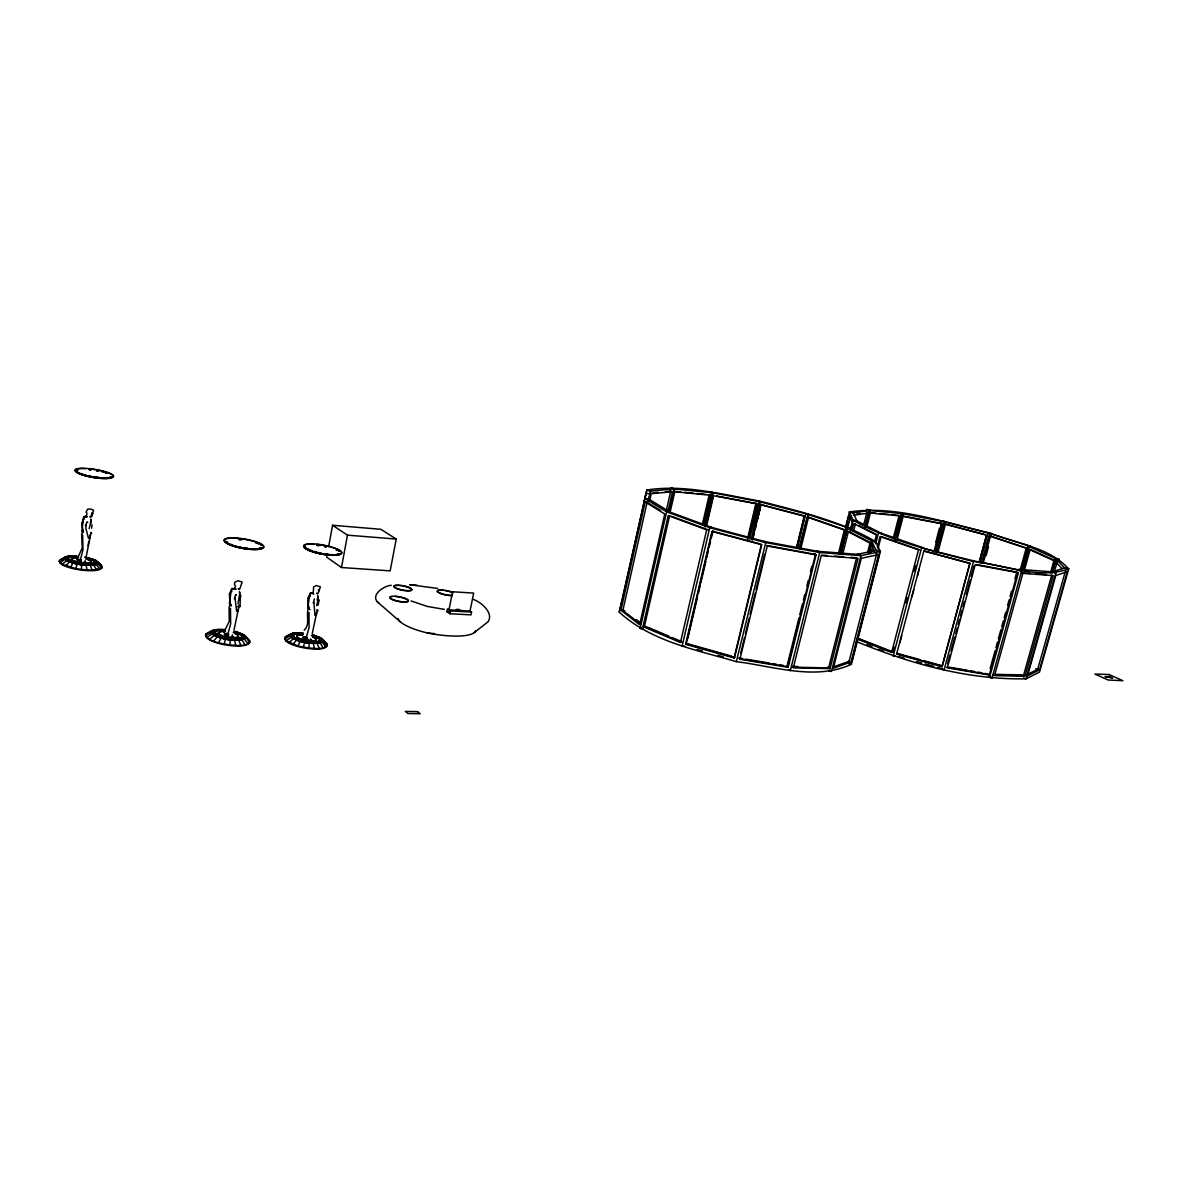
<?xml version="1.0" encoding="UTF-8"?>
<svg xmlns="http://www.w3.org/2000/svg" width="1182" height="1182" viewBox="0 0 1182 1182"><rect width="100%" height="100%" fill="white"/><g stroke="black" fill="none" stroke-linecap="round" stroke-linejoin="round"><path stroke-width="1.5" d="M237.996 603.721L239.37 595.654M312.875 634.778L322.095 638.723L327.074 644.16L327.192 645.727C322.405 650.056 314.9 648.179 309.019 648.061L309.019 643.126L296.372 640.201L289.812 636.034L289.797 634.808L293.136 633.109L302.843 632.991M309.019 648.061L297.879 645.919L286.133 640.807L284.685 637.497L290.935 633.818M82.666 535.15L82.962 549.925L79.637 562.588M81.691 564.538L81.721 563.504L72.117 561.287L67.995 558.436L69.664 557.018L74.436 556.456L67.832 557.077L65.911 558.702C73.639 565.173 86.596 566.385 96.2 563.637L96.584 562.706L94.309 560.549L87.704 558.214L91.782 559.455M90.881 532.358L91.679 533.481L90.881 532.86M235.558 631.395L244.748 635.443L249.816 641.013L249.698 642.624C244.26 646.909 236.444 645.18 230.017 644.988L230.18 639.905L217.178 636.906L210.854 632.636L211.031 631.395L214.843 629.666L225.186 629.548M90.674 522.149L90.851 519.061L91.103 522.858L91.103 520.198M249.698 642.624L244.748 635.443M220.473 630.109L219.202 630.021L223.634 630.109L216.188 630.346L212.775 631.912L212.612 633.035C220.591 639.713 234.361 642.048 243.95 637.925L243.064 635.547L234.066 631.735L234.804 631.897M216.188 630.346L217.857 630.39L214.755 632.725C221.714 638.531 233.667 640.555 242.015 636.98L241.261 634.911L237.109 632.71L238.291 633.005M85.281 557.062L95.786 560.371L101.386 565.351L101.77 568.143L92.152 570.152L81.336 569.488L81.75 564.819L69.457 561.967L64.183 558.303L66.34 556.5L76.52 555.909M88.074 545.892L88.739 541.4M316.732 605.672L317.914 600.072M230.017 644.988C221.684 643.318 211.312 642.742 205.55 635.753L205.801 634.158L212.405 630.375M90.822 533.584L86.389 555.747M227.077 637.113L230.667 623.815L230.475 608.287M327.37 553.619L326.72 557.165L341.48 567.523L390.163 570.862L396.251 539.066L380.826 529.285L332.541 525.266L328.655 546.527M341.48 567.523L347.464 535.15L332.541 525.266M238.927 606.558L233.977 630.213M91.649 528.236L91.93 524.586M317.101 610.666L312.24 633.67M446.885 611.7L447.446 608.863L450.505 610.917L471.559 612.069L470.983 614.876L449.928 613.739L446.885 611.7L450.386 611.892M449.928 613.739L450.505 610.917M470.008 611.05L473.672 593.083L452.603 591.768L448.968 609.882L470.008 611.05L471.559 612.069M318.401 591L318.712 589.567L318.726 591.03M619.25 612.113L646.85 489.969C684.585 484.221 722.261 494.401 759.228 500.976C799.002 511.245 839.811 520.671 875.626 541.578L880.383 551.536L851.409 664.328C815.019 680.935 773.855 666.249 736.327 661.654C695.903 649.716 651.282 641.575 619.25 612.113L622.146 600.16M622.53 598.742L646.85 489.969L650.957 490.899L648.741 500.193M645.18 501.936L664.757 514.007L639.639 624.761L620.949 610.207L645.18 501.936L647.766 502.306M647.115 502.217L622.884 610.429L640.171 623.86M648.475 500.001L650.484 491.077L674.361 488.875L669.056 512.234M648.623 501.242L650.233 494.106L646.111 493.175L644.146 500.769M649.568 500.858L651.164 493.736L672.499 491.697L668.081 511.156M666.22 510.949L670.711 491.151L665.377 491.653M642.772 628.78L640.156 628.484L666.618 511.821L644.663 498.376L648.549 498.952L670.593 512.397L666.618 511.821L709.732 527.704L765.064 542.449L819.717 552.511L860.954 555.643L880.383 551.536L876.423 550.339L856.891 554.402L860.954 555.643L831.478 671.494L828.848 670.608M642.993 626.593L668.214 515.588L706.688 529.817L680.448 642.506L642.993 626.593L645.815 626.401M670.283 511.54L674.774 491.756L710.456 495.258L703.482 525.34M669.618 515.603L644.397 626.504L681.837 642.402M702.271 524.793L709.244 494.741M318.076 605.214L318.505 603.367M704.088 524.926L711.594 492.584L710.737 491.786L713.174 492.82L705.24 526.95M706.053 525.887L711.49 502.513M712.332 498.922L713.16 495.332M706.6 525.783L713.603 495.731L756.968 503.931L748.856 537.884M736.327 661.654L765.936 541.858L710.737 527.172L709.732 527.704L682.058 646.362L684.851 646.14M685.619 644.293L711.978 531.472L761.371 544.636L734.096 657.946L685.619 644.293L686.668 643.481L731.584 656.113M687.924 638.117L697.528 597.028M698.355 593.453L700.025 586.302M700.867 582.726L705.876 561.287M706.703 557.712L708.373 550.576M709.215 547L710.471 541.637M711.298 538.061L712.968 530.925M747.512 538.785L755.593 504.891M747.97 539.228L756.495 503.517L716.78 496.012M749.491 538.844L759.228 500.976L760.174 501.789L751.22 539.243M752.299 538.652L761.193 504.286M752.269 540.189L760.809 504.492L804.558 515.943L796.638 548.197M753.51 536.377L754.367 532.801M755.224 529.24L756.51 523.892M757.352 520.331L760.336 507.846M734.997 655.744L761.814 544.341M740.7 653.306L744.542 637.394M745.399 633.847L749.24 617.935M750.082 614.404L755.209 593.187M756.066 589.655L764.591 554.299M739.932 659.246L767.281 545.981L816.068 554.934L788.158 667.342L739.932 659.246L738.913 657.96L742.473 658.551M796.299 548.463L804.218 516.179L760.425 504.714M797.54 547.754L805.888 513.742L808.192 513.771L799.135 548.256M799.608 548.876L807.409 517.14L844.332 530.009L838.496 553.25M800.628 549.423L808.562 517.155L843.8 529.433M798.958 617.979L787.02 666.042L788.158 667.342M799.83 614.418L802.489 603.736M803.361 600.175L804.691 594.827M806.907 585.932L808.222 580.584M810.438 571.689L811.753 566.341M765.064 542.449L763.956 541.415L818.476 551.462L819.717 552.511L790.315 670.696L789.177 669.381M845.426 527.926L849.444 511.924C896.887 505.024 944.123 522.636 989.91 532.964C1016.165 543.779 1048.848 546.838 1068.705 568.897L1039.525 672.07L1026.065 678.823C967.57 679.916 909.948 663.649 856.27 641.471M845.854 527.394L849.001 514.894L852.237 522.37L850.449 529.433M839.309 554.402L846.061 527.615L849.533 528.118L805.888 513.742M846.179 528.561L847.967 521.439M303.36 647.189L304.572 642.417M840.963 553.132L847.258 528.103M840.875 554.269L846.74 530.999L869.967 543.085L867.706 551.92M847.745 527.822L850.434 517.11M842.618 554.506L848.469 531.25L870.174 542.523M850.419 530.807L853.079 520.228L849.444 511.924L853.212 512.766L856.965 521.114L853.079 520.228C890.253 541.282 932.347 550.782 973.318 561.494C1004.449 564.789 1037.855 579.786 1068.705 568.897L1064.893 567.774L1051.906 571.94L1055.807 573.093L1026.065 678.823L1023.523 678.01M851.971 530.585L853.759 523.508L876.394 535.032L874.577 542.124M853.655 530.821L855.428 523.759M863.687 524.956L866.849 512.515M866.037 522.784L869.184 510.388L902.782 513.697L895.912 540.277M864.958 527.246L868.563 513.018L853.271 515.352M866.051 526.33L870.1 510.402L866.642 509.398L869.184 510.388M830.045 668.643L858.058 558.392L821.224 555.643L793.27 667.874L830.045 668.643L827.164 667.18M866.761 527.261L870.38 513.047L900.389 515.973L894.39 539.155M868.371 553.043L871.533 540.647L875.626 541.578L872.094 541.075L846.061 527.615M868.814 552.777L871.06 543.927L874.503 551.373M868.918 553.471L871.636 542.848M870.853 553.235L873.114 544.385M875.744 543.72L878.462 533.082L880.649 533.067L923.718 547.916L921.561 547.946L893.223 656.01L895.395 655.788M877.31 547.177L880.043 536.525L918.503 549.837L891.627 652.479L857.511 639.107M876.202 555.776L849.134 661.299L832.941 667.047M877.96 548.936L881.137 536.525L919.581 549.822M878.64 554.58L861.279 558.318L833.295 668.288L851.084 661.95L878.64 554.58L875.995 553.782M851.912 660.871L879.393 553.811M893.134 538.637L899.103 515.47L892.055 514.776M894.996 538.312L901.408 513.49L900.226 512.707L902.782 513.697M896.547 539.125L899.31 528.443M900.226 524.882L902.073 517.76M239.828 592.729L239.739 595.492L239.488 591.488M897.123 539.539L903.122 516.386L901.955 515.588M892.706 652.375L894.094 647.071M905.678 602.864L907.082 597.56M914.026 571.039L915.415 565.735M923.245 660.561L942.423 665.835L942.024 666.633L896.606 654.119L923.822 551.093L969.964 563.193L942.217 666.234L896.857 653.735M899.901 642.757L901.748 635.68M911.972 596.792L913.834 589.715M917.542 575.575L919.404 568.498M935.701 542.479L939.424 528.339M933.972 551.728L941.448 523.434L902.531 515.987M934.593 552.157L942.069 523.833L940.828 523.035M935.523 551.418L943.783 521.055L945.039 521.853L937.119 551.772M937.754 552.866L945.423 524.32L984.931 534.53M942.024 666.633L969.801 563.489L924.043 550.827M921.561 547.946L973.643 560.918L944.049 670.031L944.433 669.219M947.595 663.678L950.003 654.798M950.949 651.238L954.79 637.039M955.75 633.478L957.184 628.144M958.144 624.598L959.592 619.265M960.552 615.719L961.985 610.385M962.946 606.839L964.379 601.505M966.3 594.398L970.141 580.185M971.102 576.639L973.968 565.986M979.302 561.849L986.512 535.21L945.6 524.114M979.435 561.598L986.157 536.746M979.967 563.001L988.093 532.964L989.91 532.964L981.518 563.459M982.375 562.765L989.6 536.111L991.417 536.096M983.276 562.75L990.501 536.096L1027.099 548.212M986.128 555.629L988.521 546.749M318.032 604.105L319.288 600.028M317.293 593.807L316.569 593.231L318.017 593.615L320.411 586.878L316.421 585.533L313.496 586.966C314.116 589.478 312.151 593.645 313.836 594.132M990.132 668.672L994.993 651.06M995.968 647.529L997.431 642.24M998.391 638.723L1000.829 629.903M1001.804 626.386L1003.267 621.097M1004.227 617.58L1005.69 612.291M1007.64 605.243L1009.088 599.954M1010.063 596.422L1011.526 591.148M1014.924 578.811L1016.387 573.521M990.147 675.173L1018.441 572.768L975.194 564.701L947.343 667.83L990.147 675.173L985.108 673.356M1019.859 571.187L1026.198 548.226L989.6 536.111M1022.711 564.095L1024.173 558.79M318.313 597.22L317.027 599.968M1021.056 570.64L1027.867 546.025L1030.896 546.468L988.093 532.964M989.024 676.858L991.979 678.232L1021.75 570.537L971.84 560.519L973.318 561.494M1022.297 571.128L1029.108 546.498M1022.799 570.374L1028.665 549.157L1053.916 560.637L1050.443 573.034M1024.306 570.596L1030.187 549.379L1055.452 560.859M1051.537 572.546L1055.496 558.421L1059.249 559.278L1056.176 558.835L1027.867 546.025M1052.29 572.088L1055.275 561.45L1062.411 568.837M1051.744 575.013L1023.509 675.543L993.072 674.952M1052.216 572.96L1056.176 558.835M1054.669 570.729L1057.151 561.864M1065.396 571.128L1037.663 669.308L1027.128 674.523M1067.302 571.704L1055.762 575.501L1027.527 675.882L1039.525 669.913L1067.449 570.936M224.152 644.072L225.54 639.181M238.927 589.227L238.217 588.636L239.754 589.02L242.147 582.105L238.025 580.717L234.923 582.194L234.405 584.1L235.454 586.612L233.903 589.168M1109.75 676.769L1112.617 678.04L1104.978 676.621L1109.824 676.518M230.209 603.618L229.101 607.4L229.234 621.363L223.856 632.385M92.551 513.668L91.605 515.884L93.585 510.269L90.763 509.087L87.763 509.058L86.05 512.057C88.724 513.21 84.07 519.326 86.552 516.165L85.71 516.933M90.571 522.932L89.152 528.679M240.921 595.61L239.71 599.821L240.301 597.161L240.049 606.455M90.482 516.992L89.876 516.46L91.413 516.874L92.802 513.313M304.749 642.151L305.089 641.102L317.293 641.604L319.805 640.245L318.8 638.221L314.575 636.064L320.499 638.827L321.667 641.161C312.521 645.402 299.341 642.55 291.496 636.418L291.481 635.31L294.466 633.788L301.528 633.537L297.258 633.449L298.558 633.537M76.815 559.825L82.238 547.916L81.632 534.441L82.932 530.216L82.252 530.895M229.411 596.482L229.485 597.545M64.7 557.283L59.1 561.214L62.188 564.302L75.663 568.572L77.288 564.08M307.778 600.855L308.783 608.124M225.806 638.915L226.235 637.837M314.442 598.919L313.274 603.056L313.88 602.259L314.959 615.349L316.436 615.098L316.673 612.128M81.75 564.819L93.747 565.129L97.899 563.799L97.618 561.598M81.721 563.504L88.369 563.932L94.338 562.721L94.117 561.007L90.512 559.086M87.793 522.533L87.069 521.75L85.444 525.621L86.123 524.867L85.887 528.31L88.384 538.032L89.935 536.658M82.784 521.986L81.824 524.513L83.228 531.294M417.394 585.326L409.726 584.75L437.576 588.414M297.879 645.919L300.243 641.427M218.522 642.772L221.108 638.162M77.672 563.888L78.219 562.942M304.173 630.242C310.881 624.007 305.207 614.477 308.812 607.12L308.162 607.843M896.606 654.119L897.108 653.365L919.759 659.6M70.344 567.345L73.077 563.12M893.223 656.01L893.725 655.242M292.973 644.353L296.372 640.201M213.543 641.176L217.178 636.906M300.863 641.25L301.72 640.319L305.089 641.102M65.749 565.883L69.457 561.967M306.537 639.373L305.547 640.378L309.093 627.45L308.975 612.35M221.832 637.985L222.777 637.024M309.019 643.126L320.189 643.067L323.395 641.324L322.095 638.723M734.096 657.946L735.041 657.089M288.969 642.609L293.21 638.827M291.481 635.31L296.135 633.818L294.466 633.788M209.554 639.388L214.031 635.488M230.18 639.905L238.734 640.26L245.738 638.088M62.188 564.302L66.65 560.726M73.905 563.016L74.954 562.189M474.337 632.547L488.151 621.688C493.869 612.867 481.059 602.066 473.406 599.451M286.133 640.807L290.964 637.408M206.82 637.526L211.874 634.04M215.996 630.76L218.197 629.297M59.927 562.706L64.847 559.47M297.391 640.156L298.691 639.359L301.72 640.319M66.473 557.505L68.984 555.983M284.685 639.063L289.812 636.034M205.55 635.753L210.854 632.636M59.1 561.214L64.183 558.303M218.301 636.862L219.704 636.049M210.647 631.956L214.843 629.666M59.765 559.928L66.34 556.5M286.147 636.226L293.136 633.109M205.801 634.158L211.031 631.395M284.685 637.497L289.797 634.808M70.639 561.997L72.117 561.287M309.477 640.792L311.442 639.905L306.64 641.353M231.111 637.526L233.194 636.625L229.825 637.615M83.464 562.972L85.562 562.189L82.238 563.046M294.54 638.915L296.224 638.295L298.691 639.359M215.464 635.591L217.252 634.956M68.113 560.874L69.915 560.327M292.53 637.645L294.466 637.187L296.224 638.295M213.528 634.291L215.552 633.818M66.502 559.751L68.512 559.352M391.257 585.297C383.441 585.829 369.286 595.861 378.742 603.056L400.447 621.954M61.848 558.923L65.202 558.273M856.625 514.067L860.023 513.549M870.1 510.402L852.976 512.958L849.444 511.924M291.496 636.418L293.55 636.108L294.466 637.187M212.612 633.035L214.755 632.725M65.911 558.702L67.995 558.436M288.94 635.34L291.555 635.029M652.907 492.835L658.256 492.333M234.287 588.503L236.193 589.301L232.056 588.666L229.338 593.881L229.515 595.698M212.775 631.912L214.888 631.749M66.369 557.786L68.379 557.638M640.156 628.484L642.964 628.307M236.888 606.676L239.99 606.514L238.823 605.184M67.832 557.077L69.664 557.018M89.108 538.224L90.039 537.854L90.054 534.899M213.986 630.996L215.951 630.952M292.501 634.424L294.421 634.379M70.211 556.619L71.718 556.619M709.732 527.704L712.495 527.719L669.426 511.865L666.618 511.821M76.978 556.545L73.328 556.441M995.17 674.346L1022.031 674.878M792.25 666.426L797.761 666.545M791.851 667.136L828.597 667.904L856.566 557.756L851.04 557.343M86.921 516.667L84.262 516.608L86.921 516.667L84.262 516.608L81.898 523.286M313.348 593.379L310.452 593.261L313.348 593.379L310.452 593.261L307.748 598.328L307.97 600.087M456.208 609.351L459.709 609.557M1021.337 572.768L1030.276 573.433M1035.639 573.831L1046.38 574.615M821.579 555.126L827.104 555.54M834.477 556.101L843.682 556.781M347.464 535.15L396.251 539.066M222.822 630.021L225.481 630.242M300.656 633.449L303.198 633.67M869.11 512.545L876.172 513.239M879.703 513.579L888.524 514.436M673.563 491.224L680.699 491.934M684.275 492.288L693.184 493.16M696.759 493.515L705.669 494.386M81.218 560.061L78.455 560.386L80.627 561.347M713.174 492.82L673.208 488.846L670.8 487.782L674.361 488.875M444.329 609.351L427.382 606.455L410.996 600.914M620.949 610.207L624.805 610.636M398.098 618.437A38.016 9.574 11.1 0 0 426.968 632.872L427.795 633.005A53.19 13.283 10.9 0 0 434.607 633.641M878.462 533.082L881.875 533.57L856.448 520.73L853.079 520.228M75.663 568.572L81.336 569.488M746.034 659.157L769.201 663.043M772.762 663.649L776.338 664.24M779.898 664.845L783.459 665.436M739.415 658.61L787.596 666.692L815.462 554.417L766.734 545.463M949.501 667.239L967.304 670.297M970.865 670.903L974.426 671.524M977.987 672.13L981.548 672.735M946.634 667.224L989.408 674.567L1017.658 572.265L976.258 564.538M711.594 492.584L760.174 501.789M427.19 632.931L430.691 633.596A46.6 11.687 11 0 0 475.533 630.878M903.122 516.386L942.069 523.833M901.408 513.49L945.039 521.853M1068.705 568.897L1064.849 568.025L1055.496 558.421M644.663 498.376L648.903 499.336M880.383 551.536L876.158 550.59L871.533 540.647M848.646 663.708L851.409 664.328M86.094 557.874L88.576 558.436M312.211 635.281L315.638 636.359M943.428 521.484L989.644 533.422M758.445 501.39L807.498 514.214M760.041 543.883L712.465 531.191L686.151 643.88L734.569 657.517M898.97 656.69L904.215 658.138M916.449 661.506L921.709 662.954M925.196 663.915L933.943 666.338M937.444 667.298L942.689 668.746M697.085 649.479L702.33 650.957M718.05 655.389L723.281 656.867M239.562 633.788L241.113 634.246M670.12 490.973L672.499 491.697M646.85 489.969L650.484 491.077M317.027 637.128L318.475 637.571M92.698 560.046L94.309 560.549M1035.801 668.702L1039.525 669.913M848.499 661.093L851.084 661.95M241.261 634.911L243.064 635.547M94.117 561.007L95.934 561.657M318.8 638.221L320.499 638.827M671.287 516.224L708.077 529.817M1055.807 573.093L1052.748 571.896L1018.707 569.34L1021.75 570.537M859.713 638.915L892.085 651.607M856.906 638.339L891.006 651.71M866.864 644.574L871.888 646.554M878.61 649.199L883.648 651.179M242.103 636.005L244.039 636.788M94.678 561.923L96.584 562.706M319.746 639.285L321.593 640.053M860.954 555.643L857.984 554.388L816.762 551.226L819.717 552.511M647.441 627.095L668.584 636.079M671.849 637.467L681.615 641.604M94.338 562.721L96.2 563.637M242.015 636.98L243.95 637.925M319.805 640.245L321.667 641.161M858.679 525.399L876.483 534.456M318.963 641.043L320.706 642.077M241.01 637.792L242.783 638.856M93.112 563.356L94.796 564.361M648.623 503.148L660.694 510.58M325.523 642.432L319.834 637.32M101.386 565.351L95.786 560.371M317.293 641.604L318.785 642.727M239.133 638.369L240.64 639.521M636.359 619.59L640.688 622.958M91.073 563.77L92.447 564.833M316.924 609.587L318.224 610.636M990.486 677.005L991.979 678.232M756.022 503.118L756.968 503.931M814.856 553.885L816.068 554.934M238.823 605.45L239.99 606.514M309.98 609.735L307.778 607.622L309.802 594.428L310.275 596.068M377.294 601.638L378.742 603.056M98.342 562.765L102.317 566.843M231.421 605.598L229.397 603.441L231.332 589.862L231.835 591.561M314.885 641.9L316.008 643.067M245.826 636.832L249.816 641.013M236.533 638.664L237.641 639.876M323.307 640.097L327.074 644.16M242.561 634.01L244.63 636.285M97.899 563.799L101.77 568.143M88.369 563.932L89.344 565.026M236.444 595.24L235.765 594.472L234.376 598.713L235.041 597.885L236.592 611.36L238.188 611.109L238.409 608.863M323.395 641.324L327.192 645.727M83.375 532.506L81.913 530.703L83.494 517.701L84.011 519.326M92.994 559.145L94.693 561.214M96.348 564.597L99.805 569.177M244.452 639.122L248.087 643.939M322.331 642.328L325.863 647.027M320.189 643.067L323.159 647.958M242.059 639.861L245.073 644.899M93.747 565.129L96.525 569.872M311.9 641.915L312.595 643.097M233.356 638.679L234.006 639.89M85.178 563.844L85.665 564.937M317.116 643.451L319.273 648.46M238.734 640.26L240.862 645.416M90.275 565.351L92.152 570.152M230.564 603.972L231.111 605.849M313.304 643.466L314.442 648.504M234.671 640.275L235.72 645.446M230.239 602.229L229.648 598.21M308.561 641.649L308.738 642.772M86.197 565.247L86.966 570.034M229.855 638.398L229.958 639.551M293.55 635.162L293.55 636.108M341.14 551.713A19.34 4.27 10.4 0 1 330.399 554.875L328.832 554.742A19.34 4.27 10.4 0 1 307.763 549.66A19.34 4.27 10.4 0 1 306.522 544.444M307.453 544.296A19.34 4.27 10.4 0 1 313.673 544.163L315.21 544.001A19.34 4.27 10.4 0 1 340.165 550.605A19.34 4.27 10.4 0 1 330.443 554.609L328.892 554.491A19.34 4.27 10.4 0 1 305.266 548.005A19.34 4.27 10.4 0 1 313.718 543.912M316.702 544.4A19.34 4.27 10.4 0 1 329.601 546.719M331.093 547.133A19.34 4.27 10.4 0 1 340.667 551.27M340.549 553.693A18.365 4.063 10.4 0 1 320.544 553.9A18.365 4.063 10.4 0 1 304.631 546.512M316.894 545.227A18.365 4.063 10.4 0 1 318.401 545.404M324.607 546.394A18.365 4.063 10.4 0 1 326.143 546.719M336.634 549.999A18.365 4.063 10.4 0 1 337.564 550.443M338.377 550.886A18.365 4.063 10.4 0 1 339.071 551.329M340.002 553.619A17.819 3.945 10.4 0 1 337.609 554.86M336.767 555.008A17.819 3.945 10.4 0 1 312.092 551.58M310.896 551.152A17.819 3.945 10.4 0 1 305.148 546.675M317.057 545.419A17.819 3.945 10.4 0 1 318.519 545.582M324.548 546.542A17.819 3.945 10.4 0 1 326.04 546.852M336.205 550.044A17.819 3.945 10.4 0 1 337.106 550.472M339.042 553.723A17.036 3.768 10.4 0 1 337.668 554.432M334.225 554.919A17.036 3.768 10.4 0 1 330.694 554.905M327.99 554.713A17.036 3.768 10.4 0 1 312.565 551.477M311.427 551.063A17.036 3.768 10.4 0 1 307.157 548.965M306.64 548.551A17.036 3.768 10.4 0 1 305.961 547.783M337.83 553.723A16.518 3.649 10.4 0 1 337.269 553.93M327.902 554.181A16.518 3.649 10.4 0 1 325.124 553.856M320.839 553.132A16.518 3.649 10.4 0 1 318.047 552.511M316.687 552.171A16.518 3.649 10.4 0 1 314.131 551.433M311.841 550.649A16.518 3.649 10.4 0 1 310.807 550.236M309.049 549.423A16.518 3.649 10.4 0 1 308.31 549.009M317.53 545.345A16.518 3.649 10.4 0 1 318.889 545.493M324.474 546.394A16.518 3.649 10.4 0 1 325.863 546.675M312.506 636.492A9.884 2.659 9.8 0 1 313.333 640.747A9.884 2.659 9.8 0 1 298.499 637.866A9.884 2.659 9.8 0 1 302.873 634.631M312.55 634.941A16.267 4.373 9.8 0 1 318.83 642.934A16.267 4.373 9.8 0 1 292.87 638.206A16.267 4.373 9.8 0 1 303.006 633.212A16.267 4.373 9.8 0 0 292.84 638.383A16.267 4.373 9.8 0 0 318.8 643.097A16.267 4.373 9.8 0 0 312.521 635.118M299.726 634.542A11.362 3.058 9.8 0 1 302.237 634.542M313.304 636.684A11.362 3.058 9.8 0 1 316.879 638.502M310.556 638.827A4.034 1.079 9.8 0 1 310.305 639.063M308.177 639.329A4.034 1.079 9.8 0 1 302.784 637.748A4.034 1.079 9.8 0 1 306.064 636.891M312.432 636.862A9.884 2.659 9.8 0 1 315.653 640.526A9.884 2.659 9.8 0 1 305.444 640.57M302.961 639.994A9.884 2.659 9.8 0 1 296.859 636.537A9.884 2.659 9.8 0 1 302.814 635M306.965 639.122A2.852 0.768 9.8 0 1 303.774 637.852A2.852 0.768 9.8 0 1 306.906 637.571M308.487 642.018A13.401 3.605 9.8 0 1 305.015 641.471M293.476 635.517A13.401 3.605 9.8 0 1 294.362 634.749M296.076 634.187A13.401 3.605 9.8 0 1 301.454 633.907M311.516 635.488A13.401 3.605 9.8 0 1 318.726 638.59M326.424 646.332A21.054 5.703 9.8 0 1 303.272 647.751A21.054 5.703 9.8 0 1 285.202 638.354M324.814 643.126A21.054 5.703 9.8 0 1 326.306 644.811M240.182 538.623A20.064 4.477 9.8 0 1 262.921 545.523A20.064 4.477 9.8 0 1 251.205 549.113L249.565 548.965A20.064 4.477 9.8 0 1 225.481 542.316A20.064 4.477 9.8 0 1 235.321 538.194L236.888 538.298A20.064 4.477 9.8 0 1 238.513 538.445M262.419 547.96A19.045 4.255 9.8 0 1 244.231 548.684A19.045 4.255 9.8 0 1 225.378 542.08M225.141 541.666A19.045 4.255 9.8 0 1 225.097 540.913M238.69 539.302A19.045 4.255 9.8 0 1 241.867 539.686M255.548 542.833A19.045 4.255 9.8 0 1 256.76 543.277M257.898 543.735A19.045 4.255 9.8 0 1 258.917 544.193M260.616 545.109A19.045 4.255 9.8 0 1 261.281 545.552M261.872 547.842A18.484 4.137 9.8 0 1 243.433 548.418A18.484 4.137 9.8 0 1 225.703 541.74M238.838 539.45A18.484 4.137 9.8 0 1 240.374 539.613M261.074 547.724A17.671 3.96 9.8 0 1 259.183 548.743M257.513 549.054A17.671 3.96 9.8 0 1 248.781 548.995M247.289 548.832A17.671 3.96 9.8 0 1 236.769 546.852M235.395 546.468A17.671 3.96 9.8 0 1 232.854 545.656M231.716 545.242A17.671 3.96 9.8 0 1 229.707 544.37M228.865 543.942A17.671 3.96 9.8 0 1 226.486 541.903M259.951 547.739A17.139 3.827 9.8 0 1 259.434 547.975M247.26 548.256A17.139 3.827 9.8 0 1 244.305 547.842M239.887 547.015A17.139 3.827 9.8 0 1 238.454 546.69M235.735 545.966A17.139 3.827 9.8 0 1 234.464 545.582M232.16 544.769A17.139 3.827 9.8 0 1 231.14 544.355M227.638 542.302A17.139 3.827 9.8 0 1 227.299 541.903M239.266 539.406A17.139 3.827 9.8 0 1 240.7 539.568M234.849 633.138A10.239 2.778 9.1 0 1 235.07 637.482A10.239 2.778 9.1 0 1 219.749 634.527A10.239 2.778 9.1 0 1 224.89 631.218M235.188 631.557A16.873 4.58 9.1 0 1 240.626 639.728A16.873 4.58 9.1 0 1 213.765 634.867A16.873 4.58 9.1 0 1 225.319 629.77M235.159 631.735A16.873 4.58 9.1 0 1 240.596 639.905A16.873 4.58 9.1 0 1 213.735 635.044A16.873 4.58 9.1 0 1 225.289 629.947M226.516 637.674A11.776 3.191 9.1 0 1 223.59 636.995M218.906 635.236A11.776 3.191 9.1 0 1 217.473 634.276M221.625 631.129A11.776 3.191 9.1 0 1 224.299 631.129M233.15 632.518A11.776 3.191 9.1 0 1 237.804 634.246M232.263 634.911A4.181 1.138 9.1 0 1 232.16 635.768M228.82 635.946A4.181 1.138 9.1 0 1 224.299 634.246A4.181 1.138 9.1 0 1 227.993 633.537M234.775 633.522A10.239 2.778 9.1 0 1 236.252 637.689M229.426 637.704A10.239 2.778 9.1 0 1 224.225 636.699M221.965 635.975A10.239 2.778 9.1 0 1 218.404 632.813A10.239 2.778 9.1 0 1 224.831 631.602M227.89 635.709A2.955 0.798 9.1 0 1 225.481 634.424A2.955 0.798 9.1 0 1 228.835 634.246M236.459 639.048A13.903 3.768 9.1 0 1 233.297 639.063M229.781 638.768A13.903 3.768 9.1 0 1 219.645 636.433M214.829 632.119A13.903 3.768 9.1 0 1 215.892 631.321M220.413 630.479A13.903 3.768 9.1 0 1 223.561 630.479M234.006 632.119A13.903 3.768 9.1 0 1 239.488 634.158M249.018 641.693A21.823 5.969 9 0 1 226.9 645.15A21.823 5.969 9 0 1 206.333 635.044M402.146 597.649A9.412 2.275 10.8 0 1 407.406 601.786A9.412 2.275 10.8 0 1 394.079 600.323A9.412 2.275 10.8 0 1 391.966 596.526M395.113 596.482A9.412 2.275 10.8 0 1 401.378 597.457M407.229 587.04A9.161 2.157 10.9 0 1 409.105 590.867A9.161 2.157 10.9 0 1 394.847 587.705A9.161 2.157 10.9 0 1 401.171 585.696M402.722 585.947A9.161 2.157 10.9 0 1 406.519 586.819M452.085 595.639A9.028 2.113 11.2 0 1 440.975 593.719A9.028 2.113 11.2 0 1 437.961 590.557M438.286 590.453A9.028 2.113 11.2 0 1 443.516 590.379M445.023 590.586A9.028 2.113 11.2 0 1 452.662 592.714M452.13 595.388A9.028 2.113 11.2 0 1 439.438 592.817A9.028 2.113 11.2 0 1 440.576 589.951A9.028 2.113 11.2 0 1 453.208 592.699M97.057 470.008A19.444 3.812 9.1 0 1 113.442 476.065A19.444 3.812 9.1 0 1 99.968 477.956L98.328 477.794A19.444 3.812 9.1 0 1 78.396 473.11A19.444 3.812 9.1 0 1 78.322 468.781M79.312 468.663A19.444 3.812 9.1 0 1 85.754 468.619M88.842 468.855A19.444 3.812 9.1 0 1 95.417 469.727M112.423 476.967A18.469 3.62 9.1 0 1 92.403 477.336A18.469 3.62 9.1 0 1 76.18 470.628M77.524 469.919A18.469 3.62 9.1 0 1 78.219 469.742M89.034 469.668A18.469 3.62 9.1 0 1 90.571 469.815M98.387 471.057A18.469 3.62 9.1 0 0 96.835 470.761A17.907 3.516 9.1 0 1 98.269 471.145M105.434 472.83A18.469 3.62 9.1 0 1 106.646 473.214M111.891 476.878A17.907 3.516 9.1 0 1 98.623 478.104A17.907 3.516 9.1 0 1 79.12 473.494M78.367 473.11A17.907 3.516 9.1 0 1 76.564 471.012M110.99 477.011A17.139 3.354 9.1 0 1 109.202 477.868M107.606 478.119A17.139 3.354 9.1 0 1 100.603 478.104M99.199 477.986A17.139 3.354 9.1 0 1 91.841 476.967M90.379 476.686A17.139 3.354 9.1 0 1 79.785 473.524M78.47 472.785A17.139 3.354 9.1 0 1 77.628 472.076M77.406 471.751A17.139 3.354 9.1 0 1 77.495 470.879M109.911 477.011A16.607 3.251 9.1 0 1 109.424 477.203M99.111 477.498A16.607 3.251 9.1 0 1 94.856 476.981M90.556 476.228A16.607 3.251 9.1 0 1 87.808 475.622M85.267 474.957A16.607 3.251 9.1 0 1 84.099 474.603M82.001 473.879A16.607 3.251 9.1 0 1 81.1 473.524M89.61 469.712A16.607 3.251 9.1 0 1 90.984 469.86M96.643 470.702A16.607 3.251 9.1 0 1 98.032 470.968M102.007 471.884A16.607 3.251 9.1 0 1 103.233 472.224M105.464 472.918A16.607 3.251 9.1 0 1 106.469 473.273M86.05 558.731A9.929 2.379 8.3 0 1 88.487 562.824A9.929 2.379 8.3 0 1 72.959 560.283A9.929 2.379 8.3 0 1 78.603 557.505M85.089 557.239A16.356 3.915 8.3 0 1 94.752 564.612A16.356 3.915 8.3 0 1 68.201 561.125A16.356 3.915 8.3 0 1 76.756 556.146M85.06 557.416A16.356 3.915 8.3 0 1 94.723 564.774A16.356 3.915 8.3 0 1 68.172 561.287A16.356 3.915 8.3 0 1 76.741 556.323M81.602 563.356A11.421 2.733 8.3 0 1 78.647 562.883M71.393 557.86A11.421 2.733 8.3 0 1 75.441 557.387M86.685 558.864A11.421 2.733 8.3 0 1 89.064 559.618M85.163 560.8A4.048 0.975 8.3 0 1 84.232 561.613M81.425 561.539A4.048 0.975 8.3 0 1 77.465 560.298A4.048 0.975 8.3 0 1 79.224 559.426M85.991 559.086A9.929 2.379 8.3 0 1 88.458 563.179M84.114 563.238A9.929 2.379 8.3 0 1 79.002 562.573M76.594 562.026A9.929 2.379 8.3 0 1 74.51 561.361M72.9 560.652A9.929 2.379 8.3 0 1 76.209 557.801M81.661 563.873A13.49 3.236 8.3 0 1 72.058 561.657M67.935 558.79A13.49 3.236 8.3 0 1 68.334 557.993M69.605 557.387A13.49 3.236 8.3 0 1 77.554 556.914M87.66 558.569A13.49 3.236 8.3 0 1 90.453 559.455M92.639 560.401A13.49 3.236 8.3 0 1 94.294 563.09M100.662 566.03A21.173 5.112 8.2 0 1 83.848 570.359A21.173 5.112 8.2 0 1 59.647 562.026M306.655 637.379L306.611 639.27L305.517 638.339L306.655 637.379M317.928 596.024L318.165 599.909L317.928 596.024M228.289 634.025L228.096 635.975L227.003 635.015L228.289 634.025M92.107 512.944L91.457 515.411L92.107 512.944M80.937 559.721L80.494 561.435L79.534 560.563L80.937 559.721M1022.858 573.373L994.55 675.646L1025.001 676.222L1053.265 575.604L1022.858 573.373M232.795 588.577L232.056 588.666L234.967 588.784L232.795 588.577M417.556 711.623L405.308 711.416L407.923 713.514L420.186 713.721L417.556 711.623M1108.997 674.494L1094.946 674.065L1108.095 679.99L1122.9 680.714L1108.997 674.494M236.932 538.046L235.366 537.943A20.064 4.477 9.8 0 0 225.526 542.05A20.064 4.477 9.8 0 0 249.609 548.714L251.249 548.847A20.064 4.477 9.8 0 0 262.419 544.813A20.064 4.477 9.8 0 0 236.932 538.046M88.886 468.619L87.305 468.486A19.444 3.797 9.1 0 0 75.944 471.411A19.444 3.797 9.1 0 0 98.372 477.543L99.997 477.705A19.444 3.797 9.1 0 0 112.718 474.883A19.444 3.797 9.1 0 0 88.886 468.619M393.961 599.998A9.412 2.275 10.8 0 0 408.366 600.84A9.412 2.275 10.8 0 0 395.098 596.216A9.412 2.275 10.8 0 0 393.961 599.998M397.861 588.799A9.161 2.157 10.9 0 0 411.868 589.67A9.161 2.157 10.9 0 0 398.925 585.208A9.161 2.157 10.9 0 0 397.861 588.799"/></g></svg>
